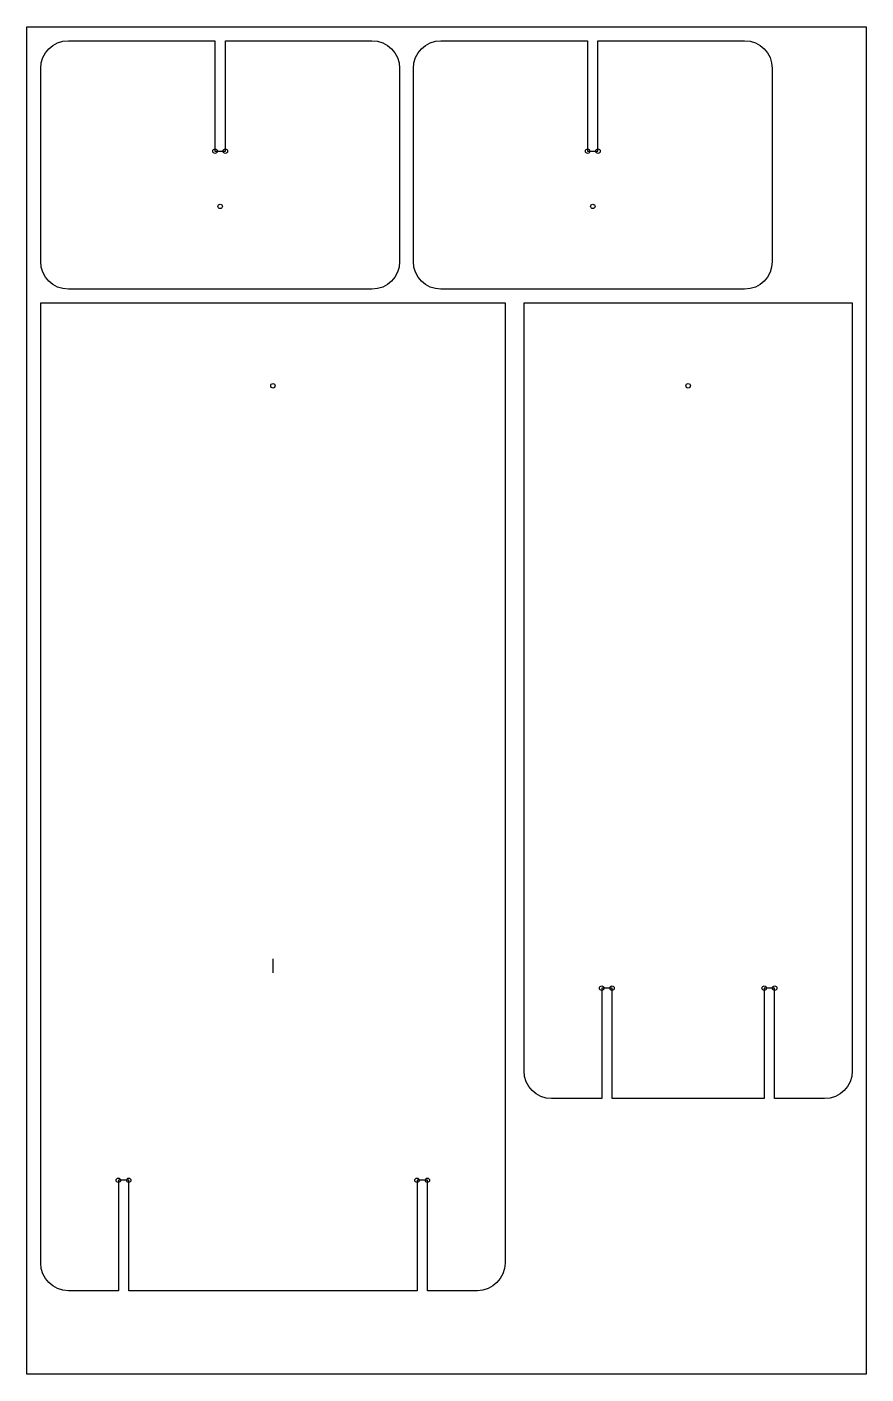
# Model space of a CAD drawing. Header units: millimetres. Extents: x -1730 to -210, y -1220 to 1220.
import ezdxf

# ---------------------------------------------------------------- set-up
doc = ezdxf.new("R2010")
doc.units = ezdxf.units.MM
for name, color, linetype, true_color in [('Capa 01', 7, 'Continuous', 0xc80000), ('DXF$exterior', 1, 'Continuous', 0xff0000), ('DXF$interior', 7, 'Continuous', 0x1200ff), ('DXF$plancha', 7, 'Continuous', 0xffffff), ('perno', 7, 'Continuous', 0x00fff0)]:
    doc.layers.add(name, color=color, linetype=linetype, true_color=true_color)

msp = doc.modelspace()

# ---------------------------------------------------------------- linework, layer by layer
at = {"layer": 'Capa 01'}
msp.add_lwpolyline([(-1284.5, -468), (-1284.5, -493)], dxfattribs=at)
at = {"layer": 'DXF$exterior'}
for points in [[(-1655, 1195), (-1389.4, 1195), (-1389.4, 995), (-1370.6, 995), (-1370.6, 1195), (-1105, 1195)], [(-980, 1195), (-714.4, 1195), (-714.4, 995), (-695.6, 995), (-695.6, 1195), (-430, 1195)], [(-1705, 795), (-1705, 1145)], [(-1055, 1145), (-1055, 795)], [(-1030, 795), (-1030, 1145)], [(-380, 1145), (-380, 795)], [(-1105, 745), (-1655, 745)], [(-430, 745), (-980, 745)], [(-1705, -1019), (-1705, 720), (-864, 720), (-864, -1019)], [(-829.5, -671), (-829.5, 720), (-235, 720), (-235, -671)], [(-285, -721), (-375.6, -721), (-375.6, -521), (-394.4, -521), (-394.4, -721), (-670.1, -721), (-670.1, -521), (-688.9, -521), (-688.9, -721), (-779.5, -721)], [(-914, -1069), (-1004.6, -1069), (-1004.6, -869), (-1023.4, -869), (-1023.4, -1069), (-1545.6, -1069), (-1545.6, -869), (-1564.4, -869), (-1564.4, -1069), (-1655, -1069)]]:
    msp.add_lwpolyline(points, dxfattribs=at)
at = {"layer": 'DXF$exterior', "extrusion": (0, 0, -1)}
for centre, start, end in [((1655, 1145, 20), 0, 90), ((1105, 1145, 20), 90, 180), ((980, 1145, 20), 0, 90), ((430, 1145, 20), 90, 180), ((1655, 795, 20), 270, 0), ((1105, 795, 20), 180, 270), ((980, 795, 20), 270, 0), ((430, 795, 20), 180, 270), ((779.5, -671, 20), 270, 0), ((285, -671, 20), 180, 270), ((1655, -1019, 20), 270, 0), ((914, -1019, 20), 180, 270)]:
    msp.add_arc(centre, 50, start, end, dxfattribs=at)
at = {"layer": 'DXF$interior'}
for centre in [(-1389.4, 995), (-1370.6, 995), (-714.4, 995), (-695.6, 995), (-688.9, -521), (-670.1, -521), (-394.4, -521), (-375.6, -521), (-1564.4, -869), (-1545.6, -869), (-1023.4, -869), (-1004.6, -869)]:
    msp.add_circle(centre, 4, dxfattribs=at)
at = {"layer": 'DXF$plancha'}
msp.add_lwpolyline([(-1730, 1220), (-210, 1220), (-210, -1220), (-1730, -1220)], close=True, dxfattribs=at)
at = {"layer": 'perno'}
for centre in [(-1380, 895), (-705, 895), (-1284.5, 570), (-532.2, 570)]:
    msp.add_circle(centre, 4, dxfattribs=at)

doc.saveas('drawing.dxf')
